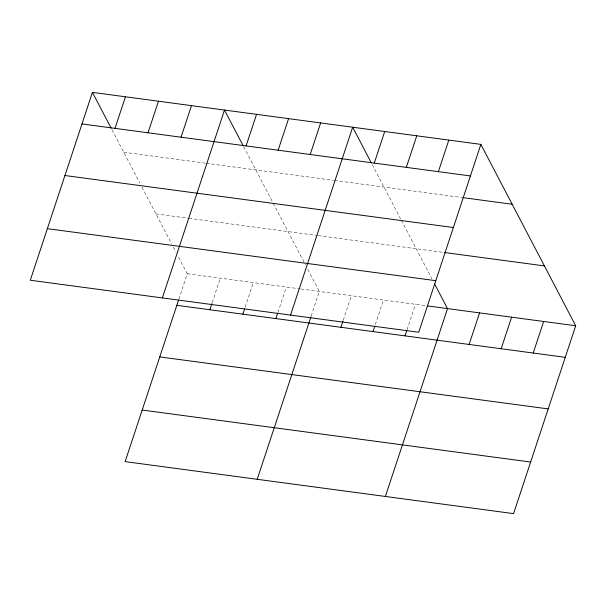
<?xml version="1.0" encoding="UTF-8"?>
<svg xmlns="http://www.w3.org/2000/svg" width="606" height="606" viewBox="0 0 606 606"><rect width="100%" height="100%" fill="white"/><g stroke="black" fill="none" stroke-linecap="round" stroke-linejoin="round"><path stroke-width="0.45" stroke-dasharray="3.03 2.27" d="M178.861 299.182L187.269 273.753L178.141 256.3M212.168 302.727L220.289 278.177M245.18 307.151L253.3 282.593M277.912 312.446L286.32 287.017M311.211 315.991L319.332 291.433L307.598 268.988M343.261 320.279L351.382 295.728M375.303 324.574L383.424 300.015M407.058 329.74L415.474 304.31M123.73 152.227L205.351 163.158M206.267 163.279L333.618 180.33M334.535 180.452L461.802 197.495M155.969 213.895L188.072 218.198M188.989 218.319L317.339 235.507M318.256 235.628L443.69 252.422M187.269 273.753L300.076 288.857M300.993 288.979L426.457 305.78M372.243 164.627L400.945 219.531M401.369 220.342L431.866 278.669M243.62 146.637L272.768 202.366M273.192 203.177L305.424 264.837M111.989 129.782L139.85 183.065M141.971 187.125L171.619 243.824M173.361 247.15L175.967 252.141"/><path stroke-width="0.91" d="M92.43 92.377L30.3 280.237L418.731 332.247L480.861 144.379L92.43 92.377L111.125 128.124M115.004 128.366L125.45 96.793M148.023 132.782L158.461 101.217M181.042 137.206L191.481 105.633M162.37 297.925L224.5 110.057L243.188 145.804M178.565 300.061L125.139 461.62L513.57 513.623L575.7 325.763L480.861 144.379M246.104 145.917L256.543 114.345M209.843 309.742L211.873 303.606M278.146 150.205L288.592 118.64M242.862 314.166L244.604 308.901M310.196 154.5L320.635 122.927M275.881 318.582L277.616 313.325M290.547 315.082L352.677 127.215L371.372 162.961M257.202 479.301L310.923 316.87M374.288 163.075L384.727 131.51M340.943 327.293L342.973 321.157M406.331 167.37L416.769 135.797M372.985 331.588L374.728 326.323M438.373 171.657L448.819 140.092M405.028 335.875L406.77 330.618M385.386 496.465L447.516 308.598L434.479 283.661M469.12 344.458L479.566 312.885M501.17 348.745L511.608 317.18M533.212 353.04L543.658 321.468M81.992 123.942L470.423 175.952M462.719 197.617L512.161 204.237M64.933 175.52L453.364 227.523M444.607 252.543L544.4 265.905M47.359 228.659L435.79 280.669M427.374 305.901L575.7 325.763M176.831 305.326L565.262 357.328M159.772 356.904L548.203 408.906M142.198 410.042L530.629 462.045"/></g></svg>
